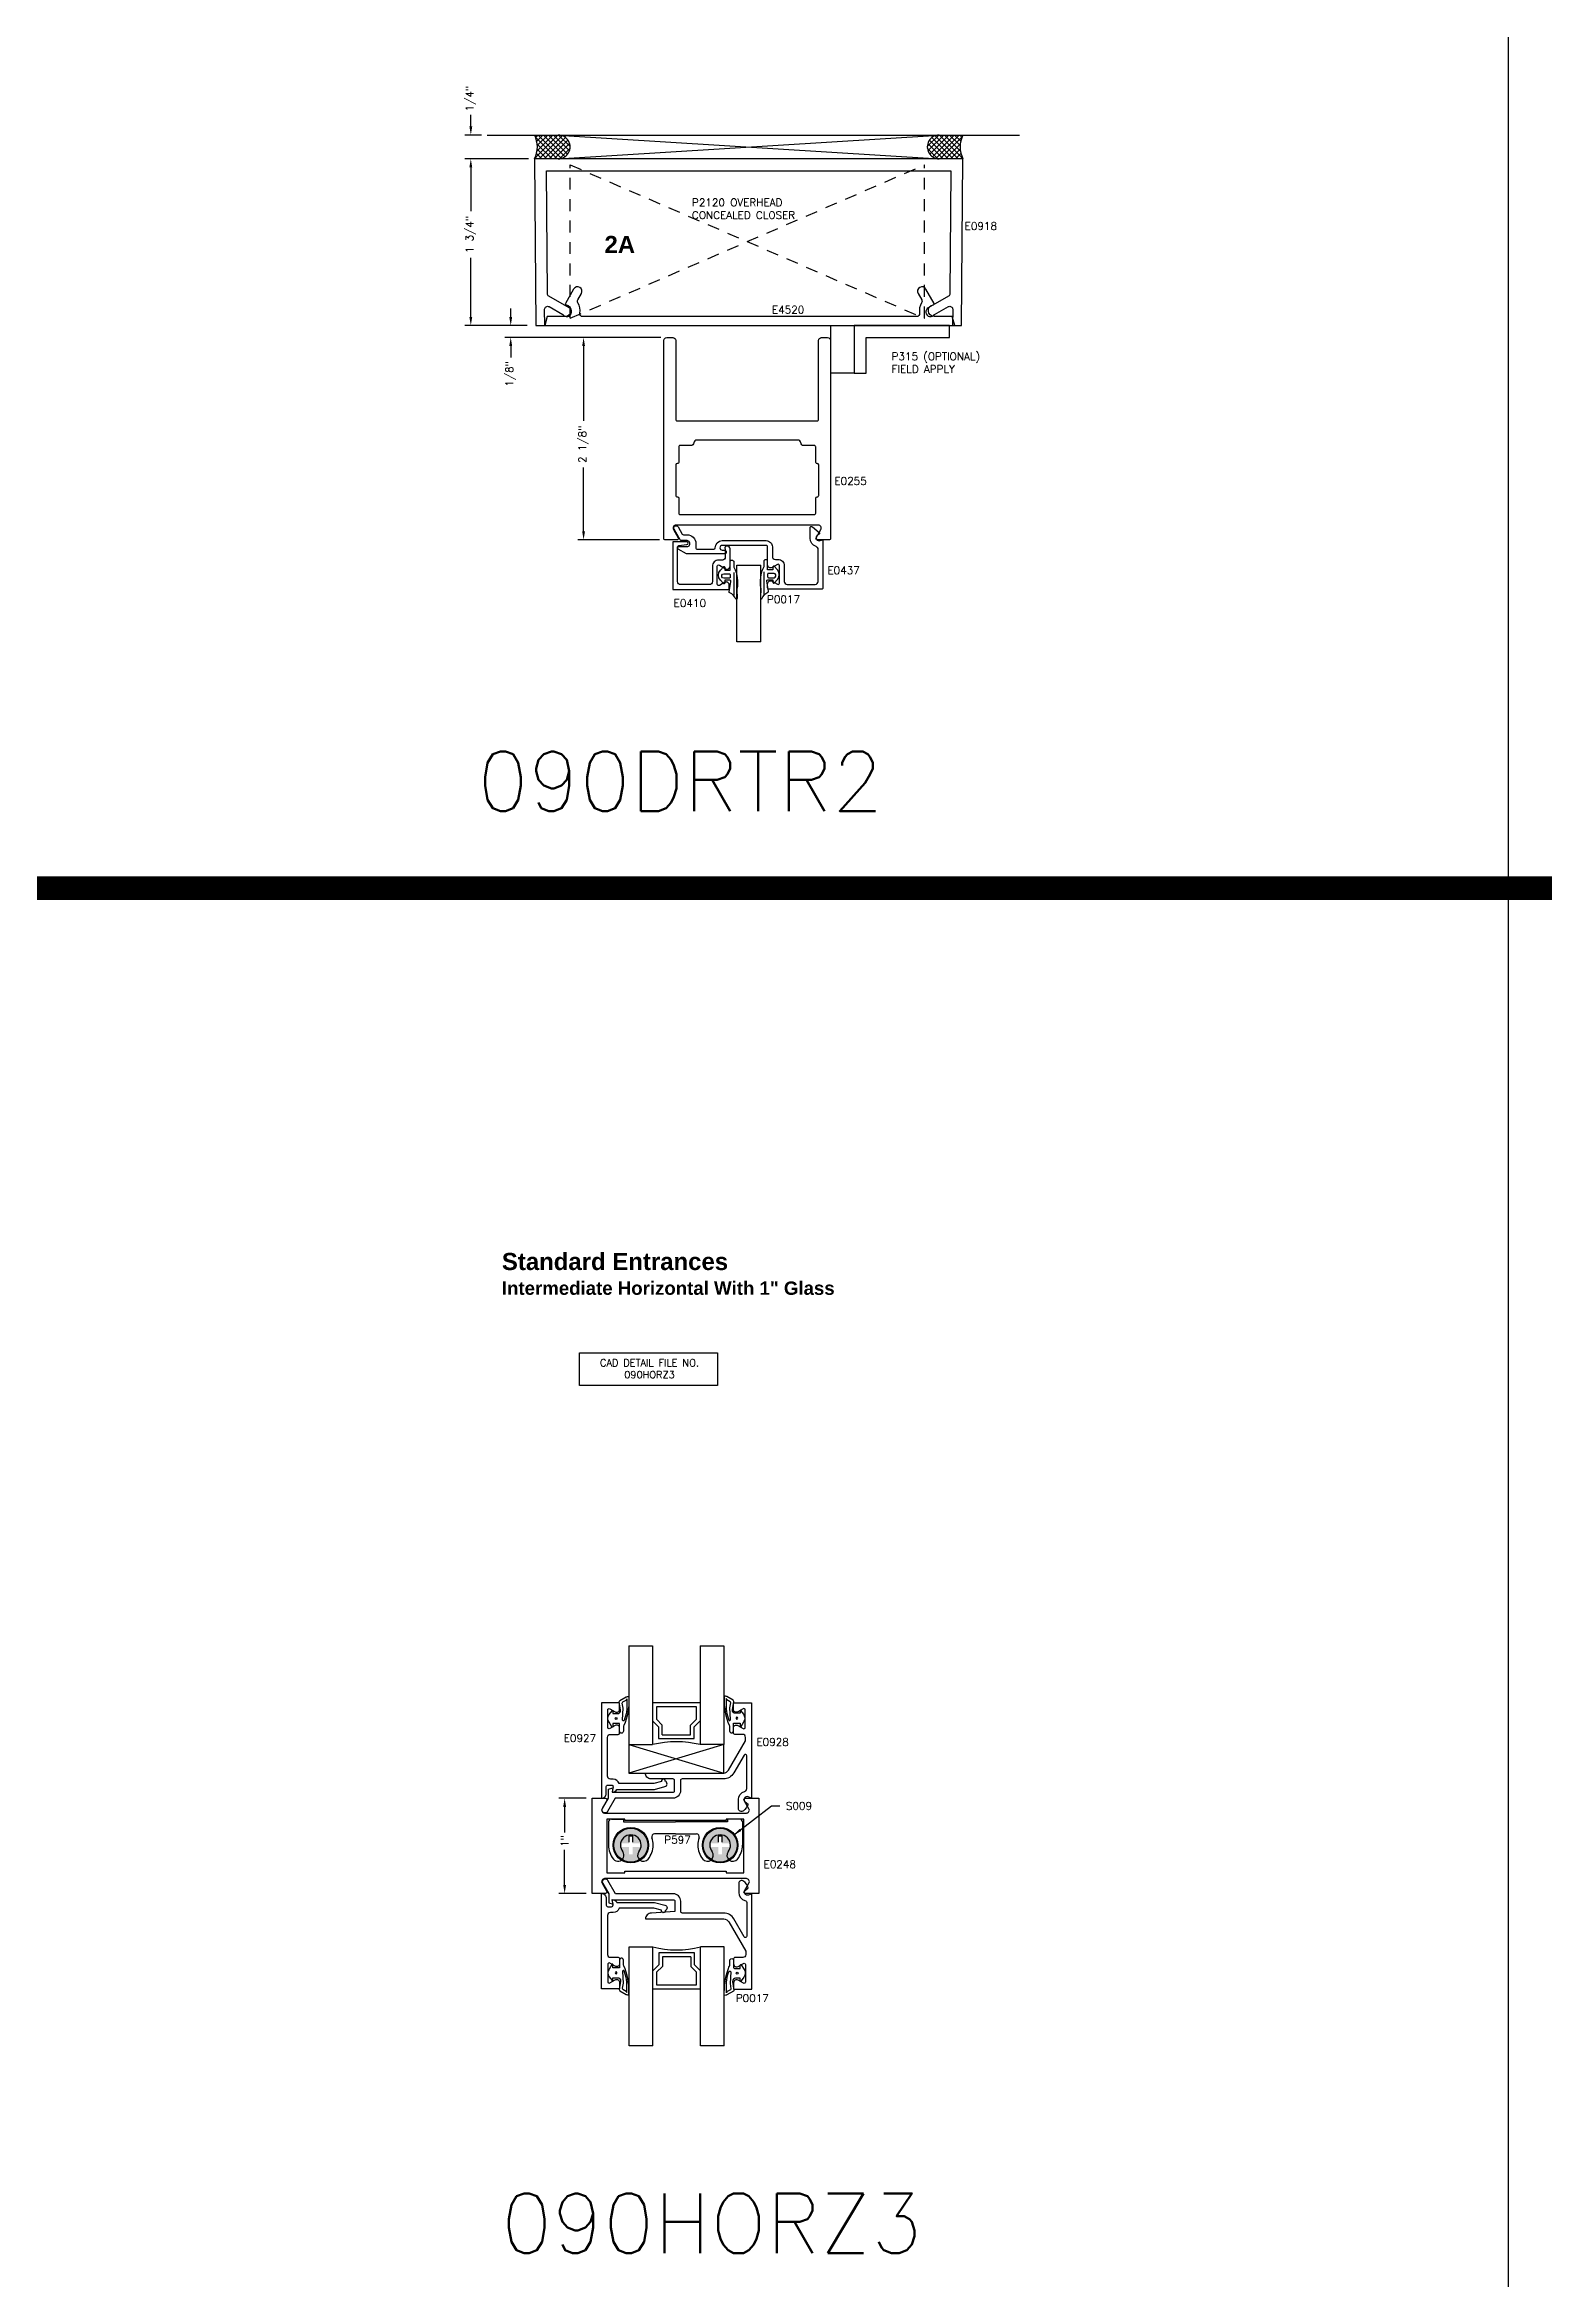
# Model space of a CAD drawing. Extents: x 0 to 130, y 0 to 90.
# Drawn here: x 91.54 to 107.29, y 45.28 to 68.73 of the extents above; entities that cross this region are included whole.
import ezdxf

# ---------------------------------------------------------------- set-up
doc = ezdxf.new("R2010")
doc.units = 0
doc.header["$MEASUREMENT"] = 0
doc.header["$PDMODE"] = 3
doc.linetypes.add('SHIDDEN', pattern=[0.1875, 0.125, -0.0625])
doc.layers.get('0').update_dxf_attribs({"linetype": 'CONTINUOUS'})
doc.layers.get('DEFPOINTS').update_dxf_attribs({"linetype": 'CONTINUOUS'})
for name, color, linetype in [('R-ANNO-DIMS', 3, 'CONTINUOUS'), ('R-ANNO-TEXT', 6, 'CONTINUOUS'), ('R-DET1', 4, 'CONTINUOUS'), ('R-DET2', 2, 'CONTINUOUS'), ('R-DET3', 5, 'CONTINUOUS'), ('R-OTLN', 1, 'CONTINUOUS'), ('R-PAT1', 5, 'CONTINUOUS'), ('TITLE', 7, 'CONTINUOUS')]:
    doc.layers.add(name, color=color, linetype=linetype)
doc.styles.get("Standard").update_dxf_attribs({"font": 'simplex'})
doc.dimstyles.new('1X', dxfattribs={"dimscale": 0, "dimtxt": 0.08, "dimasz": 0.09, "dimexe": 0.062, "dimexo": 0.062, "dimgap": 0.045, "dimtad": 0, "dimdec": 4, "dimzin": 4, "dimtxsty": 'STANDARD', "dimcen": 0, "dimazin": 3, "dimtp": 0.02, "dimtfac": 1, "dimtdec": 4, "dimtofl": 0, "dimtmove": 0, "dimatfit": 3, "dimtolj": 1, "dimtzin": 4})

# ---------------------------------------------------------------- blocks, each defined once
blk = doc.blocks.new('*D58')
at = {"layer": 'DEFPOINTS', "color": 0}
for p in [(96.017, 67.534), (96.669, 67.534), (96.669, 65.784)]:
    blk.add_point(p, dxfattribs=at)
at = {"layer": 'R-ANNO-DIMS', "color": 0}
for p, q in [((96.607, 67.534), (95.955, 67.534)), ((96.017, 67.444), (96.017, 66.984)), ((96.017, 65.874), (96.017, 66.494)), ((96.607, 65.784), (95.955, 65.784))]:
    blk.add_line(p, q, dxfattribs=at)
for points in [[(96.002, 67.444), (96.032, 67.444), (96.017, 67.534)], [(96.002, 65.874), (96.032, 65.874), (96.017, 65.784)]]:
    blk.add_solid(points, dxfattribs=at)
at = {"layer": 'R-ANNO-DIMS', "color": 0, "insert": (96.017, 66.739), "char_height": 0.08, "attachment_point": 5, "rotation": 90}
blk.add_mtext('\\A1;1 3/4"', dxfattribs=at)
blk = doc.blocks.new('*D59')
at = {"layer": 'DEFPOINTS', "color": 0}
for p in [(96.669, 65.784), (96.436, 65.659), (98.044, 65.659)]:
    blk.add_point(p, dxfattribs=at)
at = {"layer": 'R-ANNO-DIMS', "color": 0}
for p, q in [((96.436, 65.874), (96.436, 65.964)), ((96.607, 65.784), (96.374, 65.784)), ((97.982, 65.659), (96.374, 65.659)), ((96.436, 65.569), (96.436, 65.448))]:
    blk.add_line(p, q, dxfattribs=at)
for points in [[(96.421, 65.874), (96.451, 65.874), (96.436, 65.784)], [(96.421, 65.569), (96.451, 65.569), (96.436, 65.659)]]:
    blk.add_solid(points, dxfattribs=at)
at = {"layer": 'R-ANNO-DIMS', "color": 0, "insert": (96.436, 65.277), "char_height": 0.08, "attachment_point": 5, "rotation": 90}
blk.add_mtext('\\A1;1/8"', dxfattribs=at)
blk = doc.blocks.new('*D60')
at = {"layer": 'DEFPOINTS', "color": 0}
for p in [(98.075, 65.659), (97.201, 63.534), (98.059, 63.534)]:
    blk.add_point(p, dxfattribs=at)
at = {"layer": 'R-ANNO-DIMS', "color": 0}
for p, q in [((98.013, 65.659), (97.139, 65.659)), ((97.201, 65.569), (97.201, 64.783)), ((97.201, 63.624), (97.201, 64.293)), ((97.997, 63.534), (97.139, 63.534))]:
    blk.add_line(p, q, dxfattribs=at)
for points in [[(97.186, 65.569), (97.216, 65.569), (97.201, 65.659)], [(97.186, 63.624), (97.216, 63.624), (97.201, 63.534)]]:
    blk.add_solid(points, dxfattribs=at)
at = {"layer": 'R-ANNO-DIMS', "color": 0, "insert": (97.201, 64.538), "char_height": 0.08, "attachment_point": 5, "rotation": 90}
blk.add_mtext('\\A1;2 1/8"', dxfattribs=at)
blk = doc.blocks.new('*D61')
at = {"layer": 'DEFPOINTS', "color": 0}
for p in [(96.017, 67.784), (96.19, 67.784), (96.684, 67.534)]:
    blk.add_point(p, dxfattribs=at)
at = {"layer": 'R-ANNO-DIMS', "color": 0}
for p, q in [((96.128, 67.784), (95.955, 67.784)), ((96.017, 67.874), (96.017, 67.995)), ((96.622, 67.534), (95.955, 67.534)), ((96.017, 67.444), (96.017, 67.354))]:
    blk.add_line(p, q, dxfattribs=at)
for points in [[(96.002, 67.874), (96.032, 67.874), (96.017, 67.784)], [(96.002, 67.444), (96.032, 67.444), (96.017, 67.534)]]:
    blk.add_solid(points, dxfattribs=at)
at = {"layer": 'R-ANNO-DIMS', "color": 0, "insert": (96.017, 68.166), "char_height": 0.08, "attachment_point": 5, "rotation": 90}
blk.add_mtext('\\A1;1/4"', dxfattribs=at)
blk = doc.blocks.new('P2120')
at = {"layer": 'R-DET3', "linetype": 'SHIDDEN'}
for p, q in [((-3.71875, -1.609375), (-3.71875, 0)), ((-3.71875, 0), (0, -1.609375)), ((-3.71875, -1.609375), (0, 0)), ((0, -1.609375), (0, 0))]:
    blk.add_line(p, q, dxfattribs=at)
blk = doc.blocks.new('S')
at = {"layer": 'R-DET2'}
for p, q in [((4.542, 7.201), (4.542, 8.004)), ((4.542, 8.004), (4.792, 8.004)), ((4.792, 7.201), (4.792, 8.004)), ((4.792, 7.201), (4.542, 7.201))]:
    blk.add_line(p, q, dxfattribs=at)
blk = doc.blocks.new('GLASS')
at = {"layer": 'R-DET2'}
blk.add_blockref('S', (-4.542, -7.201), dxfattribs=at)
blk = doc.blocks.new('QUARTER_INCH_GLASS')
at = {"layer": 'R-DET2'}
blk.add_blockref('GLASS', (0, 0), dxfattribs=at)
blk = doc.blocks.new('A$C76634408')
at = {"linetype": 'CONTINUOUS'}
for p, q in [((0, 1.375), (0, 1.25)), ((0, 1.25), (0.031, 1.25)), ((0.031, 1.406), (0.275, 1.406)), ((0.031, 1.25), (0.031, 0.703)), ((0.156, 0.703), (0.156, 0.922)), ((0.031, 0.156), (0.031, 0.703)), ((0.156, 0.703), (0.156, 0.484)), ((0, 0.156), (0.031, 0.156)), ((0, 0.031), (0, 0.156)), ((0.031, 0), (0.275, 0))]:
    blk.add_line(p, q, dxfattribs=at)
for centre, radius, start, end in [((0.031, 1.375), 0.031, 90, 180), ((0.275, 1.172), 0.109, 90.0001, 180), ((0.275, 1.172), 0.234, 51.3726, 90), ((0.275, 1.172), 0.109, 51.3726, 90.0001), ((0.382, 1.306), 0.0625, 231.3719, 51.3713), ((0.187, 0.922), 0.031, 70.6051, 180), ((0.275, 1.172), 0.109, 180, 270.0001), ((0.275, 1.172), 0.234, 250.6052, 270), ((0.275, 1.172), 0.109, 270.0001, 308.6275), ((0.275, 1.172), 0.234, 270.0001, 308.6275), ((0.382, 1.038), 0.0625, 308.6282, 128.6273), ((0.187, 0.484), 0.031, 180, 289.3949), ((0.275, 0.234), 0.109, 90, 180), ((0.275, 0.234), 0.234, 90, 109.3948), ((0.275, 0.234), 0.234, 51.3726, 90), ((0.275, 0.234), 0.109, 51.3726, 89.9999), ((0.382, 0.368), 0.0625, 231.3722, 51.3722), ((0.031, 0.031), 0.031, 180, 270), ((0.275, 0.234), 0.109, 180, 269.9999), ((0.275, 0.234), 0.109, 269.9999, 308.6273), ((0.275, 0.234), 0.234, 270, 308.6274), ((0.382, 0.1), 0.0625, 308.6281, 128.6282)]:
    blk.add_arc(centre, radius, start, end, dxfattribs=at)
blk = doc.blocks.new('*D83')
at = {"layer": 'DEFPOINTS', "color": 0}
for p in [(97.291, 50.328), (97.002, 49.328), (97.291, 49.328)]:
    blk.add_point(p, dxfattribs=at)
at = {"layer": 'R-ANNO-DIMS', "color": 0}
for p, q in [((97.229, 50.328), (96.94, 50.328)), ((97.002, 50.238), (97.002, 49.97)), ((97.002, 49.418), (97.002, 49.788)), ((97.229, 49.328), (96.94, 49.328))]:
    blk.add_line(p, q, dxfattribs=at)
for points in [[(96.987, 50.238), (97.017, 50.238), (97.002, 50.328)], [(96.987, 49.418), (97.017, 49.418), (97.002, 49.328)]]:
    blk.add_solid(points, dxfattribs=at)
at = {"layer": 'R-ANNO-DIMS', "color": 0, "insert": (97.002, 49.879), "char_height": 0.08, "attachment_point": 5, "rotation": 90}
blk.add_mtext('\\A1;1"', dxfattribs=at)
blk = doc.blocks.new('GLASS_INCH')
at = {"layer": 'R-DET2', "color": 2}
for p, q in [((-0.263, 1.034), (-0.263, -0.003)), ((-0.013, 1.034), (-0.013, -0.003)), ((0.487, 1.034), (0.487, -0.003)), ((0.737, 1.034), (0.737, -0.003)), ((0.487, 0.435), (-0.013, 0.435)), ((0.049, 0.185), (-0.013, 0.247)), ((0.027, 0.395), (0.027, 0.263)), ((0.447, 0.395), (0.027, 0.395)), ((0.027, 0.263), (0.089, 0.201)), ((0.385, 0.201), (0.447, 0.263)), ((0.425, 0.185), (0.487, 0.247)), ((0.447, 0.263), (0.447, 0.395)), ((0.049, 0.185), (0.049, 0.06)), ((0.049, 0.06), (0.425, 0.06)), ((0.089, 0.1), (0.089, 0.201)), ((0.089, 0.1), (0.385, 0.1)), ((0.385, 0.1), (0.385, 0.201)), ((0.425, 0.06), (0.425, 0.185)), ((-0.263, -0.003), (-0.013, -0.003)), ((0.737, -0.003), (0.487, -0.003))]:
    blk.add_line(p, q, dxfattribs=at)
at = {"layer": 'R-DET2'}
for p, q in [((-0.263, 1.034), (-0.013, 1.034)), ((0.487, 1.034), (0.737, 1.034))]:
    blk.add_line(p, q, dxfattribs=at)
at = {"layer": 'R-DET2', "color": 2}
blk.add_arc((0.237, -1.001), 1.029, 75.9407, 104.0593, dxfattribs=at)
blk = doc.blocks.new('1_INCH_GLASS')
at = {"layer": 'R-DET2'}
blk.add_blockref('GLASS_INCH', (0.263, 0.003), dxfattribs=at)
blk = doc.blocks.new('1-4_P0017')
at = {"layer": 'R-DET2'}
for points in [[(-0.127, 0.093), (-0.131, 0.191, -0.280474), (-0.115, 0.201, 0.169063), (-0.053, 0.132, -0.378809), (-0.045, 0.121), (-0.064, 0.016, 0.346242), (-0.054, 0), (0, 0), (0.001, 0.03, -0.608656), (0.014, 0.036), (0.047, -0.001, -0.378617), (0.047, -0.104), (0.014, -0.141, -0.608656), (0.001, -0.135), (0, -0.105), (-0.055, -0.105), (-0.055, -0.19, -1), (-0.095, -0.19), (-0.095, -0.135, -0.175364)], [(0.032, -0.051, -0.341999), (0.012, -0.066), (-0.047, -0.066, -0.414214), (-0.055, -0.058), (-0.055, -0.029, -0.414214), (-0.047, -0.021), (0.012, -0.021, -0.341999), (0.032, -0.036, -0.127017)]]:
    blk.add_lwpolyline(points, format="xyb", close=True, dxfattribs=at)
blk.add_lwpolyline([(-0.095, -0.082), (-0.094, 0.158)], dxfattribs=at)
blk = doc.blocks.new('P0017')
at = {"layer": 'R-DET2'}
blk.add_lwpolyline([(0.137, -0.08), (0.227, -0.066, -0.31066), (0.239, -0.072), (0.277, -0.14, -0.090995), (0.281, -0.151), (0.283, -0.168), (0.253, -0.168, -0.099215), (-0.023, -0.115, 0.203526), (-0.034, -0.11), (-0.083, -0.11, -1), (-0.083, -0.07), (-0.01, -0.07, 0.414214), (0, -0.06), (0, 0), (-0.035, 0, -0.751066), (-0.038, 0.011), (0.011, 0.041, -0.30577), (0.092, 0.039), (0.132, 0.01, -0.728917), (0.129, 0), (0.102, 0), (0.102, -0.049, 0.457478), (0.137, -0.08)], format="xyb", dxfattribs=at)
blk.add_lwpolyline([(0.243, -0.138), (0.257, -0.145), (0.216, -0.144, -0.123003), (0.031, -0.118, -0.721116), (0.038, -0.1), (0.16, -0.106), (0.213, -0.098, -0.31308), (0.224, -0.103)], format="xyb", close=True, dxfattribs=at)
blk.add_circle((0.051, -0.032), 0.01, dxfattribs=at)
blk = doc.blocks.new('P315')
at = {"layer": 'R-DET3'}
for p, q in [((22.282, 21.016), (22.532, 21.016)), ((22.282, 21.016), (22.282, 20.516)), ((22.532, 21.016), (22.532, 20.516)), ((22.532, 20.516), (22.282, 20.516))]:
    blk.add_line(p, q, dxfattribs=at)
blk.add_lwpolyline([(22.532, 21.016), (22.532, 20.516), (22.657, 20.516), (22.657, 20.891), (23.532, 20.891), (23.532, 21.016), (22.532, 21.016)], close=True, dxfattribs=at)

msp = doc.modelspace()

# ---------------------------------------------------------------- hatches: boundary and pattern name
at = {"layer": 'R-DET3'}
h = msp.add_hatch(color=256, dxfattribs=at)
h.paths.add_polyline_path([(97.8746303, 49.8354377, 1), (97.5189913, 49.8354377, 1)])
h.paths.add_polyline_path([(97.728564, 49.8149377), (97.7173108, 49.8149377), (97.7173108, 49.8036844), (97.7173108, 49.7392386), (97.6763108, 49.7392386), (97.6763108, 49.8036844), (97.6763108, 49.8149377), (97.6650575, 49.8149377), (97.6006117, 49.8149377), (97.6006117, 49.8559377), (97.6650575, 49.8559377), (97.6763108, 49.8559377), (97.6763108, 49.8671909), (97.6763108, 49.9316367), (97.7173108, 49.9316367), (97.7173108, 49.8671909), (97.7173108, 49.8559377), (97.728564, 49.8559377), (97.7930098, 49.8559377), (97.7930098, 49.8149377)], flags=16)
at = {"layer": 'R-PAT1'}
h = msp.add_hatch(dxfattribs=at)
h.set_pattern_fill('ANSI37', color=256, scale=0.3, style=0)
h.set_pattern_definition([(45, (94.176605, 60.733797), (-0.0265165, 0.0265165), []), (135, (94.176605, 60.733797), (-0.0265165, -0.0265165), [])])
h.paths.add_polyline_path([(96.6844493, 67.7839159, -0.2499996235), (96.6844493, 67.5339159), (96.9344003, 67.5339159), (96.9500619, 67.5348948, 0.8820054923), (96.9500619, 67.7829371), (96.9344033, 67.7839158)])
h = msp.add_hatch(dxfattribs=at)
h.set_pattern_fill('ANSI37', color=256, scale=0.3, style=0)
h.set_pattern_definition([(135, (103.692293, 60.733797), (0.0265165, 0.0265165), []), (45, (103.692293, 60.733797), (0.0265165, -0.0265165), [])])
h.paths.add_polyline_path([(101.1844493, 67.7839159, 0.2499996235), (101.1844493, 67.5339159), (100.9344983, 67.5339159), (100.9188366, 67.5348948, -0.8820054923), (100.9188366, 67.7829371), (100.9344952, 67.7839158)])
h = msp.add_hatch(color=256, dxfattribs=at)
h.paths.add_polyline_path([(98.8126303, 49.8354377, 1), (98.4569913, 49.8354377, 1)])
h.paths.add_polyline_path([(98.666564, 49.8149377), (98.6553108, 49.8149377), (98.6553108, 49.8036844), (98.6553108, 49.7392386), (98.6143108, 49.7392386), (98.6143108, 49.8036844), (98.6143108, 49.8149377), (98.6030575, 49.8149377), (98.5386117, 49.8149377), (98.5386117, 49.8559377), (98.6030575, 49.8559377), (98.6143108, 49.8559377), (98.6143108, 49.8671909), (98.6143108, 49.9316367), (98.6553108, 49.9316367), (98.6553108, 49.8671909), (98.6553108, 49.8559377), (98.666564, 49.8559377), (98.7310098, 49.8559377), (98.7310098, 49.8149377)], flags=16)

# ---------------------------------------------------------------- linework, layer by layer
at = {"layer": 'R-ANNO-TEXT'}
msp.add_lwpolyline([(97.1564727, 55.0015138), (98.6079526, 55.0015138), (98.6079526, 54.659451), (97.1564727, 54.659451)], close=True, dxfattribs=at)
at = {"layer": 'R-DET1'}
for points in [[(97.1621458, 65.9140268, 0.1843252751), (97.1408505, 66.0232145, -0.276947008), (97.1403158, 66.0551073), (97.1781508, 66.1206391, 0.9948809353), (97.0965044, 66.1672215), (97.0097888, 66.0170284, 0.5313210029), (97.0170562, 66.00211, -0.9320454935), (97.0083658, 65.8787221), (96.8183658, 65.8777221), (96.7934458, 65.7847219), (101.0974468, 65.7847219), (101.0725268, 65.8777221), (100.8825268, 65.8787221, -0.9320454935), (100.8738363, 66.00211, 0.5313210029), (100.8811038, 66.0170284), (100.7943881, 66.1672215, 0.9948809353), (100.7127418, 66.1206391), (100.7505768, 66.0551073, -0.276947008), (100.750042, 66.0232145, 0.1843252751), (100.7287468, 65.9140268, -0.4655339135), (100.6982038, 65.8777221), (97.1926888, 65.8777221, -0.4655339135)], [(97.5795893, 51.2619648), (97.5795893, 51.3289648), (97.3895893, 51.3289648), (97.3895893, 50.3289649, 0.4142136795), (97.4395893, 50.3789649), (97.4395894, 50.4519649, -0.4142135624), (97.4545894, 50.4669649), (97.495114, 50.4669649, -0.4663063931), (97.5098861, 50.4493602), (97.4995894, 50.3909649, 0.2521277737), (97.5515891, 50.4209652), (97.9465895, 50.4209648), (98.0546122, 50.4499094, 0.7157527911), (98.0585214, 50.5084592, 1.1795036867), (98.019247, 50.5046205), (97.938426, 50.4829648), (97.5728866, 50.4829648, 0.3397134022), (97.5129902, 50.5289649), (97.4825894, 50.5289649, -0.4142135232), (97.4515894, 50.5599649), (97.4515894, 50.9669648, -0.4142136569), (97.4825894, 50.9979648), (97.5645893, 50.9979648, 0.4142135624), (97.5795893, 51.0129648), (97.5795893, 51.0649648, 0.5773651401), (97.5330881, 51.0918109), (97.4770894, 51.0594799, -0.5773517472), (97.4545893, 51.0724703), (97.4545894, 51.2544594, -0.5773513623), (97.4770893, 51.2674497), (97.532921, 51.2352159, 0.5794456886), (97.5795893, 51.2619648, -1)], [(97.5795893, 48.3949105), (97.5795893, 48.3279105), (97.3895893, 48.3279105), (97.3895893, 49.3279104, -0.4142136795), (97.4395893, 49.2779104), (97.4395894, 49.2049104, 0.4142135624), (97.4545894, 49.1899104), (97.495114, 49.1899104, 0.4663063931), (97.5098861, 49.2075151), (97.4995894, 49.2659104, -0.2521277737), (97.5515891, 49.2359101), (97.9465895, 49.2359105), (98.0546122, 49.2069659, -0.7157527911), (98.0585214, 49.1484161, -1.1795036867), (98.019247, 49.1522548), (97.938426, 49.1739105), (97.5728866, 49.1739105, -0.3397134022), (97.5129902, 49.1279104), (97.4825894, 49.1279104, 0.4142135232), (97.4515894, 49.0969104), (97.4515894, 48.6899105, 0.4142136569), (97.4825894, 48.6589105), (97.5645893, 48.6589105, -0.4142135624), (97.5795893, 48.6439105), (97.5795893, 48.5919105, -0.5773651401), (97.5330881, 48.5650644), (97.4770894, 48.5973954, 0.5773517472), (97.4545893, 48.584405), (97.4545894, 48.4024159, 0.5773513623), (97.4770893, 48.3894256), (97.532921, 48.4216594, -0.5794456886), (97.5795893, 48.3949105, 1)]]:
    msp.add_lwpolyline(points, format="xyb", close=True, dxfattribs=at)
for points in [[(98.6571929, 63.5269385), (99.1181968, 63.5269385, -0.4142135624), (99.1831968, 63.4619385), (99.1831968, 63.3599255, 0.4142135624), (99.2141968, 63.3289255), (99.2431968, 63.3289255, -0.4142135624), (99.3081968, 63.2639255), (99.3081968, 63.0979395, 0.4142135624), (99.3391968, 63.0669395), (99.6331918, 63.0669395, 0.4142135624), (99.6641918, 63.0979395), (99.6641918, 63.4349799, 0.3256627349), (99.642692, 63.4644883, -0.3256627349), (99.5781928, 63.5530135), (99.5781928, 63.6613932, -0.6370702608), (99.6028346, 63.6728839), (99.6754756, 63.6119308, -0.4779725156), (99.6751787, 63.5963703), (99.655102, 63.5807894, 0.8690679817), (99.6856132, 63.5275132), (99.7004835, 63.5334565, -0.5305087646), (99.7141948, 63.5241707), (99.7141948, 63.0319365, -0.4142135624), (99.6991948, 63.0169365), (99.1481928, 63.0169365, -0.4142135624), (99.1331928, 63.0319365), (99.1331928, 63.0744339, -0.5773590294), (99.1796935, 63.1012803), (99.2356924, 63.0689473, 0.5773590294), (99.2581928, 63.0819375), (99.2581928, 63.2639246, 0.5773411719), (99.2356931, 63.2769152), (99.179692, 63.244585, -0.5773411719), (99.1331928, 63.2714322), (99.1331928, 63.4619395, 0.4142135624), (99.1181928, 63.4769395), (98.6571954, 63.4769395, 1), (98.6571954, 63.4269365), (98.6791985, 63.4269365, -1), (98.6791985, 63.3869395), (98.2821954, 63.3869395), (98.1955761, 63.4369481, -0.7673308308), (98.203076, 63.4649385), (98.286726, 63.4649385, 1.0057039516), (98.2870777, 63.5269365), (98.2280774, 63.5269386, -0.2679461651), (98.2150873, 63.5344389), (98.1504262, 63.6464414, -0.9999753426), (98.193725, 63.67144), (98.2370299, 63.5964382, 0.2679423533), (98.25002, 63.5889385), (98.2870805, 63.5889385, -0.4142135624), (98.3800805, 63.4959385), (98.3800805, 63.4519385, 0.4142135624), (98.3950799, 63.4369385), (98.5671939, 63.4369385, 0.4142119352), (98.5821939, 63.4519385, -0.4142119352), (98.6571954, 63.5269395)], [(98.7004888, 63.4704857, 0.4559911352), (98.6856368, 63.4533853), (98.6888728, 63.4304858), (98.6888748, 63.353447, -0.4142135624), (98.6578748, 63.322447), (98.6190628, 63.3224472, 0.4157347224), (98.5538738, 63.2572989), (98.5538728, 63.0964857, -0.4142135624), (98.5228728, 63.0654857), (98.2188758, 63.0654857, -0.4142135624), (98.1878758, 63.0964857), (98.1878728, 63.4601923, -0.3788668862), (98.2010448, 63.4750805), (98.2867017, 63.4855979, 0.9407073484), (98.2848738, 63.5154859), (98.1378748, 63.5154858), (98.1378748, 63.0154858), (98.7288742, 63.0154858), (98.7288758, 63.0627924, 0.5773503096), (98.6823758, 63.0896391), (98.6263738, 63.0573074, -0.5773499476), (98.6038738, 63.0702978), (98.6038738, 63.2574473, -0.5773500587), (98.6263738, 63.2704377), (98.6923738, 63.2323325, 0.5773539269), (98.7388743, 63.2591792), (98.7388742, 63.4394856, 0.4142112814), (98.7078742, 63.4704857), (98.7004888, 63.4704857)]]:
    msp.add_lwpolyline(points, format="xyb", dxfattribs=at)
at = {"layer": 'R-DET1', "linetype": 'CONTINUOUS'}
for points in [[(98.1877488, 50.5929649), (98.6697627, 50.5929649, 0.2679441748), (98.7234567, 50.6239649), (98.9014047, 50.9321807), (98.9014047, 50.966965, 0.4142135624), (98.8704047, 50.997965), (98.7884047, 50.997965, -0.4142135624), (98.7734047, 51.012965), (98.7734047, 51.064965, -0.5773502019), (98.8199047, 51.0918118), (98.8759047, 51.0594802, 0.5773502019), (98.8984047, 51.0724706), (98.8984047, 51.2544595, 0.5773519876), (98.8759046, 51.2674499), (98.8199048, 51.235118, -0.5773519876), (98.7734047, 51.2619647), (98.7734047, 51.3289649), (98.9634047, 51.3289649), (98.9634047, 50.328965), (98.9289094, 50.3427513, 0.8690756106), (98.8983993, 50.2894741), (98.9274049, 50.2669653, -0.1233324455), (98.8787317, 50.1966412, -0.6447667401), (98.8274047, 50.2198969), (98.8274048, 50.3139649, -0.3306536284), (98.8913716, 50.4001176, 0.3306533202), (98.9134047, 50.4297924), (98.9134047, 50.7729834, 0.7673263224), (98.8854143, 50.7804835), (98.7774387, 50.5934649, -0.2679502201), (98.6691857, 50.5309649), (98.2344048, 50.5309649, 0.4142135624), (98.2184048, 50.5149649), (98.2184048, 50.4069649, -0.4142135624), (98.1404048, 50.3289649), (97.5332919, 50.3289649), (97.4527515, 50.1894649, -1), (97.3990579, 50.2204649), (97.4617004, 50.328965), (97.4617004, 50.4246392), (97.5077005, 50.4369649), (97.4995894, 50.3909649), (98.1404048, 50.3909649, 0.4142135624), (98.1564048, 50.4069649), (98.1564048, 50.5149649, 0.4142135624), (98.1404048, 50.5309649), (97.9104048, 50.5309649, -0.4142135624), (97.8484048, 50.5929649)], [(98.1904608, 49.0615363), (98.6724747, 49.0615363, -0.2679441748), (98.7261687, 49.0305363), (98.9041167, 48.7223205), (98.9041167, 48.6875362, -0.4142135624), (98.8731167, 48.6565362), (98.7911167, 48.6565362, 0.4142135624), (98.7761167, 48.6415362), (98.7761167, 48.5895362, 0.5773502019), (98.8226167, 48.5626894), (98.8786167, 48.595021, -0.5773502019), (98.9011167, 48.5820306), (98.9011167, 48.4000417, -0.5773519876), (98.8786166, 48.3870513), (98.8226168, 48.4193832, 0.5773519876), (98.7761167, 48.3925365), (98.7761167, 48.3255363), (98.9661167, 48.3255363), (98.9661167, 49.3255362), (98.9316214, 49.3117499, -0.8690756106), (98.9011113, 49.3650271), (98.9301169, 49.3875359, 0.1233324455), (98.8814437, 49.45786, 0.6447667401), (98.8301167, 49.4346043), (98.8301168, 49.3405363, 0.3306536284), (98.8940837, 49.2543836, -0.3306533202), (98.9161167, 49.2247088), (98.9161167, 48.8815178, -0.7673263224), (98.8881263, 48.8740177), (98.7801507, 49.0610363, 0.2679502201), (98.6718977, 49.1235363), (98.2371168, 49.1235363, -0.4142135624), (98.2211168, 49.1395363), (98.2211168, 49.2475363, 0.4142135624), (98.1431168, 49.3255363), (97.5360039, 49.3255363), (97.4554635, 49.4650363, 1), (97.4017699, 49.4340363), (97.4644125, 49.3255362), (97.4644125, 49.229862), (97.5104125, 49.2175363), (97.5023014, 49.2635363), (98.1431168, 49.2635363, -0.4142135624), (98.1591168, 49.2475363), (98.1591168, 49.1395363), (97.9131168, 49.1235363, 0.4142135624), (97.8511168, 49.0615363)]]:
    msp.add_lwpolyline(points, format="xyb", close=True, dxfattribs=at)
at = {"layer": 'R-DET2', "color": 2}
for p, q in [((97.6751149, 50.8909649), (97.6751149, 50.5929649)), ((98.6751149, 50.8909649), (97.6751149, 50.5929649)), ((97.6751149, 50.8909649), (98.6751149, 50.5929649)), ((98.6751149, 50.5929649), (98.6751149, 50.8909649)), ((97.6751149, 50.5929649), (98.6751149, 50.5929649))]:
    msp.add_line(p, q, dxfattribs=at)
at = {"layer": 'R-DET3'}
for p, q in [((96.1902489, 67.7839159), (101.7788391, 67.7839159)), ((96.9342303, 67.7839158), (100.9344493, 67.5339159)), ((96.9344493, 67.5339159), (100.9346683, 67.7839158)), ((97.6763108, 49.9316367), (97.6763108, 49.8671909)), ((97.7173108, 49.9316367), (97.6763108, 49.9316367)), ((97.7173108, 49.8671909), (97.7173108, 49.9316367))]:
    msp.add_line(p, q, dxfattribs=at)
for radius in [0.1865, 0.1778195]:
    msp.add_circle((97.6968108, 49.8354377), radius, dxfattribs=at)
at = {"layer": 'R-OTLN', "color": 1, "linetype": 'CONTINUOUS'}
msp.add_lwpolyline([(101.0769163, 65.9554975), (101.0754533, 65.7847219), (101.1694493, 65.7839162), (101.1844493, 67.5339159), (98.9344493, 67.5339159), (96.6844493, 67.5339159), (96.6994493, 65.7839162), (96.7934458, 65.7847219), (96.791982, 65.9554975, -0.5773497489), (96.8382502, 65.9827419), (96.9821089, 65.9013212, 1.2920206381), (97.0485546, 65.9717216), (96.8373199, 66.0912798, -0.2679499193), (96.8215904, 66.1179928), (96.8105253, 67.4089159), (98.9344493, 67.4089159), (101.0583733, 67.4089159), (101.0473083, 66.1179928, -0.2679468328), (101.0315783, 66.0912798), (100.8203433, 65.9717216, 1.2920412727), (100.8867933, 65.901323), (101.0306483, 65.982742, -0.5773495829)], format="xyb", close=True, dxfattribs=at)
at = {"layer": 'R-OTLN'}
for points in [[(98.1718735, 63.689916, 0.5768466291), (98.1450735, 63.643416), (98.1952735, 63.556316, -0.5814315047), (98.1822735, 63.533916), (98.0582735, 63.533916, -0.4200158681), (98.0432735, 63.548916), (98.0432735, 65.627916, -0.4129032258), (98.0742735, 65.658916), (98.1372735, 65.658916, -0.4161327233), (98.1682735, 65.627916), (98.1682735, 64.798916, 0.4142135624), (98.1832735, 64.783916), (99.6532735, 64.783916, 0.4142135624), (99.6682735, 64.798916), (99.6682735, 65.627916, -0.4129032258), (99.6992735, 65.658916), (99.7622735, 65.658916, -0.4161327233), (99.7932735, 65.627916), (99.7932735, 63.548916, -0.4200158681), (99.7782735, 63.533916), (99.6542735, 63.533916, -0.5747651884), (99.6412735, 63.556316), (99.6915735, 63.643416, 0.5779217384), (99.6646735, 63.689916), (98.1718735, 63.689916)], [(99.4815493, 64.5534162, 0.3903541738), (99.4506493, 64.5819162), (98.3882493, 64.5819162, 0.387119175), (98.3573493, 64.5534162, -0.3906152952), (98.3264493, 64.5249162), (98.2154493, 64.5249162, 0.4142135624), (98.2004493, 64.5099162), (98.2004493, 64.3519162, -0.4200158681), (98.1854493, 64.3369162), (98.1844493, 64.3369162, 0.4133333333), (98.1694493, 64.3219162), (98.1694493, 64.0019162, 0.4200158681), (98.1844493, 63.9869162), (98.1854493, 63.9869162, -0.4133333333), (98.2004493, 63.9719162), (98.2004493, 63.8149162, 0.4142135624), (98.2154493, 63.7999162), (99.6234493, 63.7999162, 0.4142135624), (99.6384493, 63.8149162), (99.6384493, 63.9719162, -0.4133333333), (99.6534493, 63.9869162), (99.6544493, 63.9869162, 0.4200158681), (99.6694493, 64.0019162), (99.6694493, 64.3219162, 0.4133333333), (99.6544493, 64.3369162), (99.6534493, 64.3369162, -0.4200158681), (99.6384493, 64.3519162), (99.6384493, 64.5099162, 0.4142135624), (99.6234493, 64.5249162), (99.5124493, 64.5249162, -0.3906152952), (99.4815493, 64.5534162)], [(97.290811, 49.3284377), (97.290811, 49.8284377), (97.290811, 50.3284377), (97.431811, 50.3284377, -0.5775639246), (97.444811, 50.3059377), (97.394611, 50.2189377, 0.5768466291), (97.421411, 50.1724377), (98.165811, 50.1724377), (98.910211, 50.1724377, 0.5779217384), (98.937111, 50.2189377), (98.886811, 50.3059377, -0.5775639246), (98.899811, 50.3284377), (99.040811, 50.3284377), (99.040811, 49.8284377), (99.040811, 49.3284377), (98.899811, 49.3284377, -0.5775639246), (98.886811, 49.3509377), (98.937111, 49.4379377, 0.5779217384), (98.910211, 49.4844377), (98.165811, 49.4844377), (97.421411, 49.4844377, 0.5768466291), (97.394611, 49.4379377), (97.444811, 49.3509377, -0.5775639246), (97.431811, 49.3284377), (97.290811, 49.3284377)]]:
    msp.add_lwpolyline(points, format="xyb", close=True, dxfattribs=at)
msp.add_lwpolyline([(97.446811, 49.8284377), (97.446811, 49.5464377), (97.634811, 49.5464377), (97.634811, 49.5624377), (98.165811, 49.5624377), (98.696811, 49.5624377), (98.696811, 49.5464377), (98.884811, 49.5464377), (98.884811, 49.8284377), (98.884811, 50.1104377), (98.696811, 50.1104377), (98.696811, 50.0944377), (98.165811, 50.0944377), (97.634811, 50.0944377), (97.634811, 50.1104377), (97.446811, 50.1104377), (97.446811, 49.8284377)], close=True, dxfattribs=at)
at = {"layer": 'R-PAT1'}
for p, q in [((98.6143108, 49.9316367), (98.6143108, 49.8671909)), ((98.6553108, 49.9316367), (98.6143108, 49.9316367)), ((98.6553108, 49.8671909), (98.6553108, 49.9316367))]:
    msp.add_line(p, q, dxfattribs=at)
for radius in [0.1865, 0.1778195]:
    msp.add_circle((98.6348108, 49.8354377), radius, dxfattribs=at)
for centre, radius, start, end in [((96.4500739, 67.6589159), 0.2656254, 331.92755367, 28.07244633), ((96.9344493, 67.6589159), 0.125, 270, 90.1003821), ((100.9344493, 67.6589159), 0.125, 89.8996179, 270), ((101.4188247, 67.6589159), 0.2656254, 151.92755367, 208.07244633)]:
    msp.add_arc(centre, radius, start, end, dxfattribs=at)
at = {"layer": 'TITLE'}
msp.add_line((106.9080005, 89.8789502), (106.9080005, 14.8789502), dxfattribs=at)
at = {"layer": 'TITLE', "const_width": 0.25}
msp.add_lwpolyline([(0.25, 59.8789502), (122.9080005, 59.8789502)], dxfattribs=at)

# ---------------------------------------------------------------- block references
at = {"layer": 'R-DET2'}
for name, p in [('P2120', (100.7788243, 67.4700237)), ('QUARTER_INCH_GLASS', (98.810956, 62.4648027)), ('1_INCH_GLASS', (97.6751191, 50.8907978))]:
    msp.add_blockref(name, p, dxfattribs=at)
at = {"layer": 'R-DET2', "rotation": 180}
msp.add_blockref('1_INCH_GLASS', (98.6778751, 48.7674099), dxfattribs=at)
at = {"layer": 'R-DET3'}
msp.add_blockref('P315', (77.5111515, 44.7689866), dxfattribs=at)
for name, p, rotation in [('1-4_P0017', (98.6838743, 63.1120578), 180), ('P0017', (97.5095544, 51.1144678), 90), ('A$C76634408', (97.4628108, 50.1104377), 270), ('P0017', (98.8461516, 48.542795), 270)]:
    msp.add_blockref(name, p, dxfattribs=dict(at, rotation=rotation))
at = {"layer": 'R-DET3', "xscale": -1}
for name, p, rotation in [('1-4_P0017', (99.1881928, 63.1172253), 180), ('P0017', (98.8434396, 51.1177833), 270), ('P0017', (97.5095544, 48.5472115), 90)]:
    msp.add_blockref(name, p, dxfattribs=dict(at, rotation=rotation))

# ---------------------------------------------------------------- texts
at = {"layer": 'R-ANNO-TEXT', "char_height": 0.08}
for s, insert, attachment_point in [('P2120 OVERHEAD\\PCONCEALED CLOSER', (98.3388098, 67.0093259), 4), ('\\A1;E0918', (101.2018021, 66.8287278), 4), ('\\A1;E4520', (99.1787906, 65.9498316), 4), ('\\A1;P315 (OPTIONAL)\\PFIELD APPLY', (100.4342879, 65.3935345), 4), ('E0255', (99.8341389, 64.1530726), 4), ('\\A1;E0437', (99.7616149, 63.2154905), 4), ('\\A1;E0410', (98.1466741, 62.8713265), 4), ('\\A1;P0017', (99.1267145, 62.910816), 4), ('\\A1;E0927', (97.3323384, 50.958852), 6), ('\\A1;E0928', (99.3553783, 50.9188338), 6), ('S009', (99.3249592, 50.2473464), 4), ('P597', (98.3265686, 49.8923298), 6), ('\\A1;E0248', (99.4304497, 49.6353631), 6), ('\\A1;P0017', (98.7993495, 48.2303786), 4)]:
    msp.add_mtext(s, dxfattribs=dict(at, insert=insert, attachment_point=attachment_point))
at = {"layer": 'R-ANNO-TEXT'}
for s, insert, char_height, width, attachment_point in [('{\\fArial|b1|i0|c0|p34;2A}', (97.4203117, 66.7249904, 6.2106922), 0.18, 7.44, 1), ('CAD DETAIL FILE NO.\\P090HORZ3', (97.893155, 54.935931), 0.075, 1.875, 2)]:
    msp.add_mtext(s, dxfattribs=dict(at, insert=insert, char_height=char_height, width=width, attachment_point=attachment_point))
at = {"layer": 'TITLE'}
for s, p in [('090DRTR2', (96.0864759, 60.6891642)), ('090HORZ3', (96.3362437, 45.5552006))]:
    msp.add_text(s, height=0.625, dxfattribs=at).set_placement(p)
at = {"layer": 'TITLE', "insert": (96.3430417, 56.3517941, 6.2106922), "char_height": 0.18, "width": 7.44, "attachment_point": 1}
msp.add_mtext('{\\fArial|b1|i0|c0|p34;\\PStandard Entrances\\P\\H0.7778x;Intermediate Horizontal With 1" Glass}', dxfattribs=at)

# ---------------------------------------------------------------- dimensions: what is measured, and where the dimension line sits
at = {"layer": 'R-ANNO-DIMS'}
for base, p1, p2, picture, middle in [((96.0170427, 67.7839159), (96.6844493, 67.5339159), (96.1902489, 67.7839159), '*D61', (96.0170427, 68.1659159)), ((96.0170427, 67.5339162), (96.6694493, 65.7839162), (96.6694493, 67.5339162), '*D58', (96.0170427, 66.7389417)), ((96.4357306, 65.658916), (96.6694493, 65.7839162), (98.0444493, 65.658916), '*D59', (96.4357306, 65.276916)), ((97.200822, 63.5339162), (98.0754493, 65.6589162), (98.0594493, 63.5339162), '*D60', (97.200822, 64.5384667)), ((97.0018352, 49.3284377), (97.290811, 50.3284377), (97.290811, 49.3284377), '*D83', (97.0018352, 49.8790087))]:
    dim = msp.add_linear_dim(base=base, p1=p1, p2=p2, angle=90, dimstyle='1X', override={"dimscale": 1, "dimpost": '"'}, dxfattribs=at)
    dim.commit()
    dim.dimension.update_dxf_attribs({"geometry": picture, "text_midpoint": middle, "dimtype": 160})

# ---------------------------------------------------------------- leaders
at = {"layer": 'R-ANNO-TEXT'}
msp.add_leader([(98.7751755, 49.9405162), (99.1729592, 50.2473464), (99.2629592, 50.2473464)], dimstyle='1X', override={"dimscale": 1}, dxfattribs=at)

doc.saveas('drawing.dxf')
